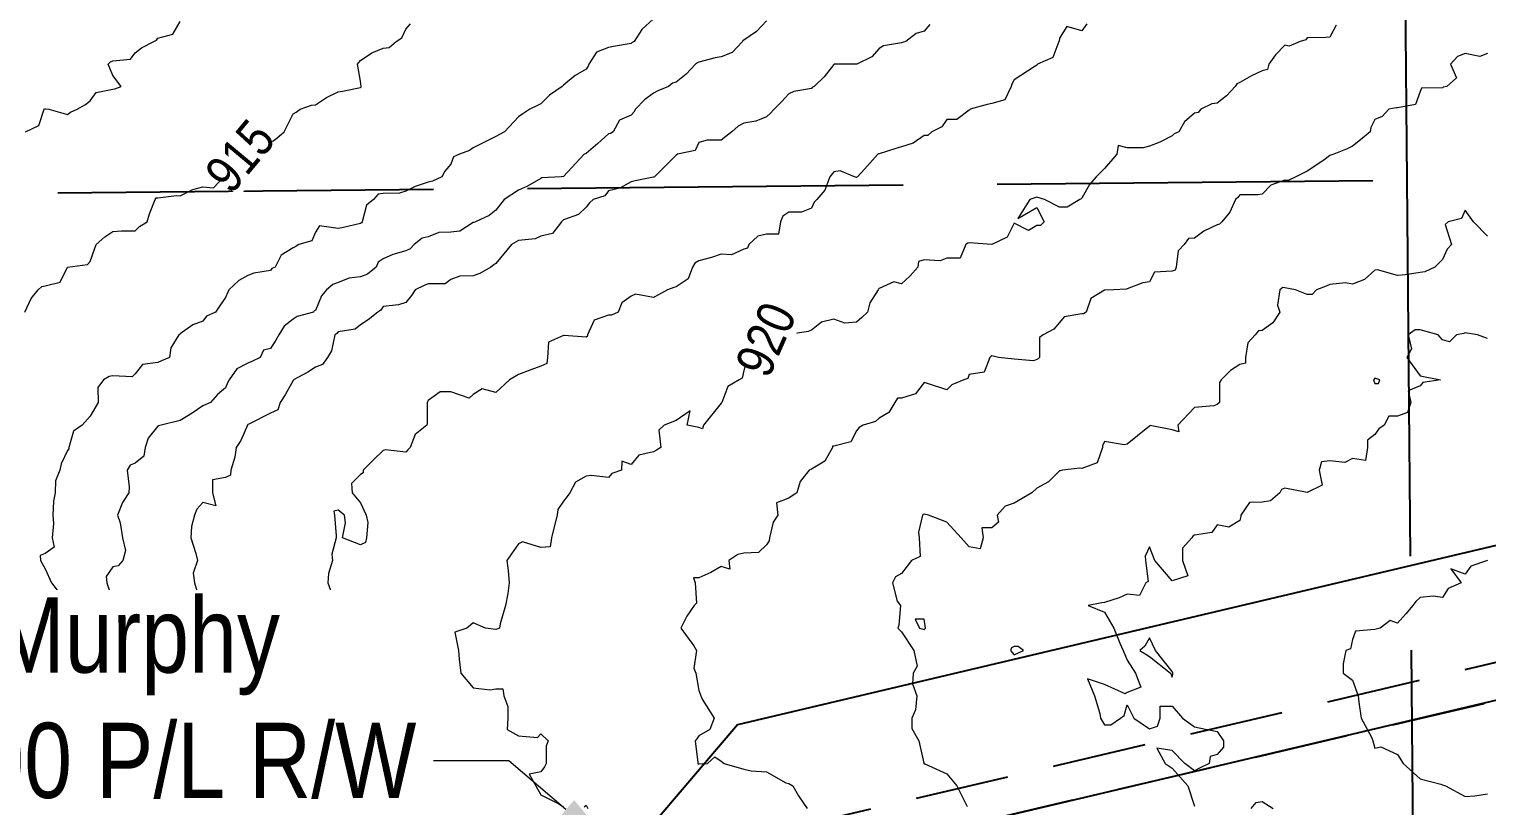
# Model space of a CAD drawing. Extents: x 537850 to 541798, y 6045627 to 6050132.
# Drawn here: x 540507.2 to 540701.2, y 6047520.4 to 6047623.6 of the extents above; entities that cross this region are included whole.
import ezdxf

# ---------------------------------------------------------------- set-up
doc = ezdxf.new("R2010")
doc.units = 0
doc.header["$LTSCALE"] = 5
for name, pattern in [('DASHED2', [9.525, 6.35, -3.175]), ('foc-ACCESSROAD', [3.75, 2.5, -1.25]), ('foc-UNSURVEYED', [12.5, 10, -2.5])]:
    doc.linetypes.add(name, pattern=pattern)
for name, color, linetype in [('C-AR', 13, 'foc-ACCESSROAD'), ('C-RW', 13, 'Continuous'), ('L-USEC', 7, 'foc-UNSURVEYED')]:
    doc.layers.add(name, color=color, linetype=linetype)
doc.layers.add('C-AR-T', color=13, linetype='Continuous', lineweight=9)
doc.layers.add('C-RW-T', color=13, linetype='Continuous', lineweight=9)
doc.layers.add('Contour_Line_Intermediate', color=7, linetype='DASHED2', true_color=0xd9d9d9)
doc.layers.add('Contour_Line_Major', color=7, linetype='Continuous', true_color=0x6b6b6b)
doc.styles.add('80CG', font='ARIALN.TTF', dxfattribs={"height": 10})
doc.styles.get("Standard").update_dxf_attribs({"font": 'ARIALN.TTF'})
doc.dimstyles.new('Compass 5 000', dxfattribs={"dimscale": 5, "dimtxt": 9, "dimasz": 2, "dimexe": 0.2, "dimexo": 0.0625, "dimgap": 0.5, "dimtad": 0, "dimtih": 1, "dimtoh": 1, "dimzin": 0, "dimdsep": 46, "dimtxsty": '80CG', "dimcen": 0.1, "dimse1": 1, "dimse2": 1, "dimclrd": 256, "dimclrt": 256, "dimaunit": 1, "dimadec": 4, "dimazin": 0, "dimtfac": 0.06, "dimtofl": 0, "dimtmove": 0, "dimatfit": 1, "dimfxl": 0.2, "dimtolj": 1, "dimtzin": 0, "dimlwd": -1, "dimarcsym": 0})

# ---------------------------------------------------------------- blocks, each defined once
blk = doc.blocks.new('*D461')
at = {"layer": 'C-AR-T', "transparency": 16777216}
for p, q in [((540723.73, 6047554.72), (540721.43, 6047564.45)), ((540729.48, 6047530.39), (540733.31, 6047514.15)), ((540733.31, 6047514.15), (540743.31, 6047514.15))]:
    blk.add_line(p, q, dxfattribs=at)
for points in [[(540725.35, 6047555.1), (540722.11, 6047554.34), (540726.03, 6047544.99)], [(540731.1, 6047530.77), (540727.85, 6047530.01), (540727.18, 6047540.12)]]:
    blk.add_solid(points, dxfattribs=at)
at = {"layer": 'C-AR-T', "transparency": 16777216, "insert": (540777.58, 6047514.15), "char_height": 10, "attachment_point": 5, "style": '80CG', "bg_fill": 3, "box_fill_scale": 1.1, "bg_fill_color": 256, "bg_fill_true_color": 13158600, "bg_fill_transparency": 0}
blk.add_mtext('\\A1;Murphy\\P5.00 A/R\\PLOC 220512', dxfattribs=at)
blk = doc.blocks.new('*D463')
at = {"layer": 'C-RW-T', "transparency": 16777216}
for p, q in [((540571.01, 6047526.33), (540561.01, 6047526.33)), ((540578.63, 6047519.85), (540571.01, 6047526.33)), ((540609.08, 6047493.91), (540616.69, 6047487.43))]:
    blk.add_line(p, q, dxfattribs=at)
at = {"layer": 'C-RW-T', "linetype": 'ByBlock', "transparency": 16777216}
for points in [[(540579.71, 6047521.12), (540577.54, 6047518.58), (540586.24, 6047513.36)], [(540610.16, 6047495.18), (540608, 6047492.65), (540601.47, 6047500.4)]]:
    blk.add_solid(points, dxfattribs=at)
at = {"layer": 'C-RW-T', "linetype": 'ByBlock', "transparency": 16777216, "insert": (540521.47, 6047526.33), "char_height": 10, "attachment_point": 5, "style": '80CG', "bg_fill": 3, "box_fill_scale": 1.1, "bg_fill_color": 256, "bg_fill_true_color": 13158600, "bg_fill_transparency": 0}
blk.add_mtext('\\A1;Murphy\\P20.00 P/L R/W\\PPLA 210508', dxfattribs=at)

msp = doc.modelspace()

# ---------------------------------------------------------------- linework, layer by layer
at = {"layer": 'C-AR', "flags": 128}
msp.add_lwpolyline([(540790.888, 6047559.553), (540740.373, 6047543.212), (540722.481, 6047539.019), (540692.384, 6047531.966), (540612.358, 6047513.213), (540515.464, 6047399.392), (540511.656, 6047402.634), (540609.616, 6047517.707), (540692.339, 6047537.092), (540722.436, 6047544.145), (540739.03, 6047548.034), (540790.841, 6047564.795)], dxfattribs=at)
at = {"layer": 'Contour_Line_Intermediate', "linetype": 'Continuous', "lineweight": 13, "flags": 128}
for points, elevation in [([(540590.266, 6047624.992), (540588.711, 6047623.578), (540587.716, 6047621.992), (540587.447, 6047621.842), (540587.297, 6047621.71), (540584.95, 6047621.339), (540584.297, 6047621.194), (540582.712, 6047620.577), (540581.655, 6047618.992), (540581.58, 6047618.71), (540581.297, 6047618.322), (540579.836, 6047617.454), (540578.297, 6047616.191), (540578.19, 6047616.099), (540578.099, 6047615.992), (540576.416, 6047614.874), (540575.298, 6047613.695), (540574.819, 6047613.471), (540573.799, 6047612.993), (540572.898, 6047612.392), (540572.298, 6047611.992), (540570.445, 6047609.993), (540569.298, 6047609.372), (540567.713, 6047608.578), (540566.298, 6047607.868), (540565.779, 6047607.512), (540564.446, 6047606.993), (540563.646, 6047606.644), (540563.298, 6047605.692), (540562.526, 6047604.765), (540562.085, 6047603.993), (540560.867, 6047603.425), (540560.298, 6047603.298), (540558.569, 6047602.722), (540557.298, 6047602.086), (540556.45, 6047601.842), (540554.299, 6047601.775), (540553.619, 6047601.673), (540552.995, 6047600.993), (540552.073, 6047600.219), (540551.51, 6047597.993), (540551.419, 6047597.873), (540551.299, 6047597.791), (540549.019, 6047597.273), (540548.299, 6047597.148), (540545.831, 6047597.461), (540545.299, 6047596.658), (540544.787, 6047595.506), (540543.079, 6047594.993), (540542.592, 6047594.701), (540542.299, 6047594.568), (540540.729, 6047593.564), (540539.946, 6047591.994), (540539.497, 6047591.796), (540539.299, 6047591.557), (540537.105, 6047591.188), (540536.299, 6047590.863), (540535.085, 6047590.208), (540533.777, 6047588.994), (540533.628, 6047588.665), (540533.3, 6047587.943), (540532.506, 6047586.787), (540531.962, 6047585.994), (540530.805, 6047585.488), (540530.3, 6047584.824), (540528.98, 6047584.314), (540527.3, 6047583.108), (540527.242, 6047583.052), (540527.109, 6047582.994), (540526.056, 6047581.238), (540525.878, 6047579.994), (540524.78, 6047579.514), (540524.3, 6047579.303), (540522.268, 6047579.027), (540521.3, 6047577.795), (540520.9, 6047577.395), (540518.3, 6047577.548), (540517.844, 6047577.45), (540517.069, 6047576.994), (540516.306, 6047575.989), (540516.36, 6047573.994), (540515.3, 6047572.165), (540514.26, 6047570.995), (540513.102, 6047570.193), (540512.456, 6047567.995), (540512.469, 6047567.826), (540512.301, 6047567.598), (540511.462, 6047565.833), (540511.282, 6047564.995), (540510.704, 6047563.591), (540510.635, 6047561.995), (540510.424, 6047560.872), (540510.329, 6047558.995), (540510.414, 6047557.882), (540510.242, 6047555.995), (540510.52, 6047554.776), (540509.301, 6047553.924), (540508.665, 6047553.631), (540508.706, 6047552.995), (540509.301, 6047551.869), (540510.158, 6047549.996), (540512.301, 6047547.242), (540512.45, 6047546.996), (540512.565, 6047546.731), (540513.078, 6047543.996), (540514.223, 6047542.074), (540514.603, 6047540.996), (540515.3, 6047538.671), (540515.4, 6047537.996), (540515.462, 6047537.835), (540516.94, 6047534.996), (540517.538, 6047532.759), (540517.669, 6047531.996), (540518.3, 6047531.08), (540519.766, 6047530.531), (540521.3, 6047529.526), (540521.85, 6047528.997), (540521.823, 6047528.474), (540521.96, 6047525.997), (540521.884, 6047525.413), (540521.3, 6047524.422), (540520.142, 6047524.155), (540518.653, 6047522.997), (540518.795, 6047522.502), (540518.3, 6047520.527), (540518.281, 6047520.016)], 915.956), ([(540605.296, 6047624.74), (540603.981, 6047623.308), (540602.296, 6047622.182), (540602.177, 6047622.112), (540602.135, 6047621.992), (540600.756, 6047620.532), (540599.296, 6047619.948), (540598.472, 6047619.816), (540596.297, 6047619.249), (540596.137, 6047619.152), (540595.873, 6047618.992), (540594.63, 6047617.659), (540593.297, 6047616.597), (540592.82, 6047616.469), (540592.29, 6047615.992), (540590.864, 6047615.425), (540590.297, 6047615.123), (540589.057, 6047614.233), (540587.891, 6047612.993), (540587.681, 6047612.608), (540587.297, 6047612.217), (540585.74, 6047611.55), (540584.901, 6047609.993), (540584.547, 6047609.743), (540584.297, 6047609.696), (540582.879, 6047608.411), (540581.297, 6047607.088), (540581.22, 6047607.07), (540581.028, 6047606.993), (540578.297, 6047604.059), (540578, 6047603.993), (540575.433, 6047603.858), (540575.298, 6047603.777), (540573.513, 6047602.778), (540572.298, 6047602.237), (540570.4, 6047600.993), (540569.298, 6047599.571), (540568.422, 6047598.869), (540566.591, 6047597.993), (540566.358, 6047597.933), (540566.298, 6047597.915), (540564.522, 6047596.769), (540563.298, 6047596.651), (540561.711, 6047596.58), (540560.298, 6047596.04), (540559.471, 6047595.821), (540558.426, 6047594.993), (540557.877, 6047594.414), (540557.298, 6047594.169), (540555.602, 6047593.69), (540554.299, 6047593.105), (540553.626, 6047592.666), (540553.352, 6047591.994), (540552.218, 6047591.074), (540551.299, 6047590.682), (540549.789, 6047590.504), (540548.299, 6047589.939), (540547.6, 6047589.693), (540546.758, 6047588.994), (540546.105, 6047588.187), (540545.299, 6047586.207), (540545.132, 6047586.161), (540545.006, 6047585.994), (540542.855, 6047585.438), (540542.299, 6047585.052), (540541.132, 6047584.161), (540540.395, 6047582.994), (540540, 6047582.294), (540539.299, 6047581.181), (540538.363, 6047580.931), (540537.93, 6047579.994), (540536.83, 6047579.464), (540536.299, 6047579.209), (540534.805, 6047578.489), (540533.808, 6047576.994), (540533.61, 6047576.684), (540533.3, 6047575.919), (540532.258, 6047575.036), (540531.319, 6047573.994), (540530.3, 6047573.545), (540528.894, 6047572.589), (540527.3, 6047571.602), (540524.749, 6047570.995), (540524.418, 6047570.876), (540524.3, 6047570.863), (540523.028, 6047569.267), (540522.637, 6047567.995), (540522.434, 6047566.861), (540521.3, 6047565.936), (540520.638, 6047565.657), (540520.247, 6047564.995), (540520.506, 6047562.789), (540520.449, 6047561.995), (540519.588, 6047560.708), (540518.946, 6047558.995), (540519.298, 6047557.997), (540519.607, 6047555.995), (540519.998, 6047554.297), (540519.673, 6047552.995), (540519.025, 6047552.271), (540518.3, 6047552.16), (540517.448, 6047550.848), (540517.524, 6047549.996), (540518.3, 6047547.624), (540518.881, 6047546.996), (540520.186, 6047545.11), (540520.743, 6047543.996), (540521.3, 6047543.422), (540522.118, 6047540.996), (540522.747, 6047539.549), (540523.422, 6047537.996), (540524.3, 6047536.644), (540526.061, 6047534.996), (540527.3, 6047533.262), (540527.768, 6047531.996), (540528.354, 6047530.942), (540528.632, 6047528.997), (540529.51, 6047526.786), (540528.967, 6047525.997), (540528.967, 6047524.329), (540529.824, 6047522.997), (540530.3, 6047521.886), (540531.397, 6047519.997)], 916.956), ([(540506.714, 6047609.993), (540508.459, 6047610.834), (540509.19, 6047612.993), (540509.225, 6047613.069), (540509.301, 6047613.056), (540509.791, 6047612.993), (540512.301, 6047612.276), (540512.687, 6047612.607), (540513.556, 6047612.993), (540514.688, 6047613.605), (540515.3, 6047614.084), (540516.087, 6047615.206), (540518.3, 6047615.65), (540518.579, 6047615.714), (540519.408, 6047615.992), (540518.3, 6047617.469), (540517.698, 6047618.992), (540518.025, 6047619.268), (540518.3, 6047619.407), (540520.669, 6047619.623), (540521.3, 6047620.506), (540522.125, 6047621.168), (540523.763, 6047621.992), (540524.135, 6047622.157), (540524.3, 6047622.427), (540526.323, 6047622.969), (540527.3, 6047624.664)], 913.956), ([(540627.053, 6047624.234), (540626.295, 6047623.358), (540625.229, 6047623.059), (540623.863, 6047621.992), (540623.429, 6047621.859), (540623.295, 6047621.803), (540620.886, 6047621.402), (540620.295, 6047621.074), (540619.327, 6047619.961), (540617.339, 6047618.992), (540617.325, 6047618.963), (540617.296, 6047618.962), (540614.326, 6047618.962), (540614.296, 6047618.946), (540613.005, 6047617.283), (540611.664, 6047615.992), (540611.401, 6047615.888), (540611.296, 6047615.762), (540608.961, 6047615.327), (540608.296, 6047615.023), (540607.295, 6047613.993), (540606.323, 6047612.993), (540605.839, 6047612.449), (540605.296, 6047611.966), (540603.893, 6047611.396), (540602.296, 6047611.156), (540601.543, 6047610.745), (540600.697, 6047609.993), (540599.922, 6047609.367), (540599.296, 6047608.861), (540597.428, 6047608.861), (540596.297, 6047608.575), (540595.807, 6047607.483), (540593.488, 6047606.993), (540593.297, 6047606.886), (540590.403, 6047603.993), (540590.337, 6047603.952), (540590.297, 6047603.936), (540587.823, 6047603.467), (540587.297, 6047603.322), (540585.815, 6047602.475), (540584.297, 6047602.138), (540583.818, 6047601.472), (540582.237, 6047600.993), (540581.768, 6047600.522), (540581.297, 6047599.944), (540580.306, 6047598.984), (540578.297, 6047598.284), (540578.162, 6047598.129), (540578.044, 6047597.993), (540576.823, 6047596.467), (540575.298, 6047596.121), (540574.523, 6047595.768), (540572.298, 6047595.538), (540571.371, 6047594.993), (540569.298, 6047592.469), (540569.009, 6047592.283), (540568.632, 6047591.994), (540567.157, 6047591.134), (540566.298, 6047590.836), (540564.488, 6047590.804), (540563.298, 6047590.367), (540562.535, 6047589.757), (540560.298, 6047589.757), (540559.756, 6047589.536), (540558.579, 6047588.994), (540558.067, 6047588.225), (540557.298, 6047587.286), (540556.336, 6047586.957), (540554.299, 6047586.758), (540554.009, 6047586.284), (540553.598, 6047585.994), (540552.304, 6047584.989), (540551.299, 6047584.318), (540550.559, 6047583.734), (540548.299, 6047583.378), (540548.112, 6047583.18), (540547.844, 6047582.994), (540547.444, 6047580.849), (540546.893, 6047579.994), (540546.231, 6047579.062), (540545.299, 6047578.694), (540544.257, 6047578.036), (540542.363, 6047576.994), (540542.353, 6047576.941), (540542.299, 6047576.917), (540541.27, 6047575.023), (540540.589, 6047573.994), (540540.276, 6047573.017), (540539.299, 6047572.554), (540536.419, 6047571.114), (540536.299, 6047571.05), (540536.247, 6047570.995), (540535.35, 6047568.944), (540534.74, 6047567.995), (540534.572, 6047566.722), (540534.018, 6047564.995), (540533.963, 6047564.331), (540533.3, 6047564.037), (540531.571, 6047563.724), (540531.571, 6047561.995), (540532.04, 6047560.255), (540530.3, 6047560.714), (540529.496, 6047559.799), (540529.167, 6047558.995), (540528.794, 6047557.501), (540528.715, 6047555.995), (540529.367, 6047553.928), (540529.587, 6047552.995), (540529.005, 6047551.29), (540529.206, 6047549.996), (540530.009, 6047547.286), (540530.024, 6047546.996), (540529.894, 6047544.402), (540529.798, 6047543.996), (540530.3, 6047541.918), (540531.186, 6047540.996), (540531.458, 6047539.838), (540532.65, 6047537.996), (540533.3, 6047537.614), (540535.262, 6047534.996), (540535.589, 6047532.707), (540535.718, 6047531.996), (540536.299, 6047531.197), (540538.814, 6047528.997), (540539.299, 6047526.49), (540539.359, 6047525.997), (540542.299, 6047523.47), (540543.068, 6047522.997), (540545.299, 6047520.766), (540546.032, 6047519.997)], 917.956), ([(540647.936, 6047624.35), (540647.294, 6047623.417), (540645.284, 6047624.002), (540644.294, 6047622.417), (540644.246, 6047622.041), (540644.243, 6047621.992), (540643.42, 6047619.867), (540641.402, 6047618.992), (540641.368, 6047618.919), (540641.294, 6047618.853), (540640.946, 6047618.644), (540638.295, 6047616.876), (540637.969, 6047616.318), (540637.896, 6047615.992), (540637.055, 6047614.232), (540635.295, 6047613.738), (540634.671, 6047613.616), (540632.437, 6047612.993), (540632.366, 6047612.922), (540632.295, 6047612.851), (540630.662, 6047611.626), (540629.295, 6047611.626), (540628.653, 6047610.634), (540627.33, 6047609.993), (540626.785, 6047609.503), (540626.295, 6047609.51), (540624.833, 6047608.455), (540623.295, 6047607.989), (540622.531, 6047607.757), (540620.295, 6047607.078), (540620.233, 6047607.055), (540620.113, 6047606.993), (540618.338, 6047605.035), (540617.407, 6047603.993), (540617.336, 6047603.953), (540617.296, 6047603.918), (540617.045, 6047603.993), (540615.121, 6047604.818), (540614.296, 6047604.68), (540613.766, 6047603.993), (540613.078, 6047602.21), (540612.025, 6047600.993), (540611.649, 6047600.64), (540611.296, 6047599.846), (540609.98, 6047599.309), (540608.296, 6047599.309), (540607.511, 6047598.778), (540607.161, 6047597.993), (540606.895, 6047596.395), (540605.296, 6047596.395), (540604.169, 6047596.12), (540602.964, 6047594.993), (540602.788, 6047594.502), (540602.296, 6047594.37), (540600.651, 6047593.639), (540599.296, 6047593.736), (540598.013, 6047593.277), (540596.297, 6047592.819), (540595.786, 6047592.504), (540595.484, 6047591.994), (540594.871, 6047590.419), (540593.297, 6047589.363), (540592.998, 6047589.293), (540592.125, 6047588.994), (540590.962, 6047588.329), (540590.297, 6047587.949), (540587.89, 6047588.401), (540587.297, 6047588.152), (540586.064, 6047587.227), (540585.571, 6047585.994), (540584.672, 6047585.619), (540584.297, 6047585.619), (540582.358, 6047584.934), (540581.511, 6047582.994), (540581.487, 6047582.804), (540581.297, 6047582.683), (540578.384, 6047582.907), (540578.297, 6047582.914), (540576.29, 6047582.002), (540576.156, 6047579.994), (540576.102, 6047579.19), (540575.298, 6047578.824), (540573.956, 6047578.336), (540572.298, 6047577.733), (540571.102, 6047576.994), (540569.298, 6047575.299), (540567.495, 6047575.797), (540566.298, 6047575.055), (540565.736, 6047574.556), (540563.298, 6047575.422), (540561.871, 6047575.422), (540560.298, 6047574.268), (540560.202, 6047574.091), (540560.149, 6047573.994), (540560.149, 6047571.144), (540560.112, 6047570.995), (540558.549, 6047569.744), (540557.876, 6047567.995), (540557.592, 6047567.701), (540557.298, 6047567.396), (540554.594, 6047567.699), (540554.299, 6047567.592), (540552.987, 6047566.307), (540551.649, 6047564.995), (540551.649, 6047564.645), (540551.299, 6047564.435), (540550.078, 6047563.215), (540550.189, 6047561.995), (540551.299, 6047560.652), (540552.015, 6047558.995), (540552.239, 6047558.054), (540552.102, 6047555.995), (540551.933, 6047555.361), (540551.299, 6047555.069), (540548.889, 6047555.995), (540549.291, 6047558.003), (540549.149, 6047558.995), (540548.299, 6047559.662), (540547.752, 6047559.542), (540547.815, 6047558.995), (540548.038, 6047556.256), (540548.038, 6047555.995), (540547.463, 6047553.832), (540547.565, 6047552.995), (540547.044, 6047551.25), (540546.924, 6047549.996), (540547.848, 6047547.447), (540547.808, 6047546.996), (540547.605, 6047544.69), (540547.657, 6047543.996), (540548.299, 6047542.28), (540549.577, 6047540.996), (540551.299, 6047538.127), (540551.323, 6047537.996), (540551.343, 6047537.952), (540552.29, 6047534.996), (540552.731, 6047533.564), (540552.282, 6047531.996), (540551.872, 6047531.423), (540552.479, 6047528.997), (540554.006, 6047526.289), (540551.299, 6047526.289), (540551.113, 6047526.183), (540551.129, 6047525.997), (540551.299, 6047525.904), (540551.707, 6047525.589), (540554.299, 6047525.589), (540554.69, 6047525.605), (540557.298, 6047524.509), (540558.271, 6047522.997), (540558.433, 6047521.862), (540559.469, 6047519.997)], 918.956), ([(540701.292, 6047620.409), (540700.267, 6047620.017), (540698.292, 6047620.39), (540697.293, 6047619.991), (540696.347, 6047618.992), (540697.138, 6047617.146), (540695.841, 6047615.992), (540695.379, 6047615.906), (540695.292, 6047615.825), (540692.509, 6047615.775), (540692.292, 6047615.352), (540691.681, 6047613.603), (540689.292, 6047613.177), (540689.096, 6047613.189), (540688.137, 6047612.993), (540687.264, 6047612.021), (540686.292, 6047611.627), (540685.735, 6047610.55), (540685.646, 6047609.993), (540684.357, 6047608.928), (540683.292, 6047608.06), (540682.583, 6047607.702), (540680.824, 6047606.993), (540680.293, 6047606.835), (540679.508, 6047606.208), (540677.293, 6047604.758), (540675.764, 6047603.993), (540674.757, 6047603.528), (540674.293, 6047603.569), (540672.416, 6047602.87), (540671.293, 6047601.704), (540670.702, 6047601.584), (540668.293, 6047601.593), (540668.024, 6047601.262), (540667.743, 6047600.993), (540666.987, 6047599.299), (540665.907, 6047597.993), (540665.601, 6047597.685), (540665.293, 6047597.602), (540663.523, 6047596.764), (540662.293, 6047595.841), (540661.478, 6047595.809), (540660.886, 6047594.993), (540660.117, 6047594.17), (540659.856, 6047591.994), (540659.686, 6047591.601), (540659.294, 6047591.453), (540656.969, 6047591.319), (540656.294, 6047590.036), (540655.393, 6047589.894), (540653.294, 6047589.102), (540653.232, 6047589.055), (540651.511, 6047588.994), (540650.348, 6047588.94), (540650.294, 6047588.915), (540648.468, 6047587.819), (540647.86, 6047585.994), (540647.492, 6047585.796), (540647.294, 6047585.796), (540644.909, 6047585.379), (540644.294, 6047584.641), (540643.555, 6047583.733), (540642.134, 6047582.994), (540641.64, 6047582.648), (540641.64, 6047579.994), (540641.484, 6047579.805), (540641.294, 6047579.727), (540640.843, 6047579.543), (540638.295, 6047579.755), (540636.17, 6047579.994), (540635.295, 6047580.191), (540635.163, 6047580.125), (540635.058, 6047579.994), (540634.268, 6047578.021), (540632.295, 6047577.692), (540632.105, 6047577.184), (540631.598, 6047576.994), (540629.964, 6047576.325), (540629.295, 6047575.697), (540626.76, 6047576.529), (540626.295, 6047576.628), (540625.161, 6047575.129), (540623.295, 6047574.549), (540622.741, 6047574.549), (540622.404, 6047573.994), (540621.613, 6047572.677), (540620.295, 6047571.886), (540619.832, 6047571.458), (540618.196, 6047570.995), (540617.636, 6047570.654), (540617.296, 6047570.229), (540616.551, 6047568.739), (540614.296, 6047568.175), (540614.121, 6047568.169), (540614.106, 6047567.995), (540613.09, 6047566.2), (540611.296, 6047565.135), (540611.204, 6047565.086), (540610.981, 6047564.995), (540609.788, 6047563.503), (540609.357, 6047561.995), (540608.722, 6047561.569), (540608.296, 6047561.282), (540606.644, 6047560.647), (540606.807, 6047558.995), (540606.192, 6047558.1), (540605.714, 6047555.995), (540605.679, 6047555.613), (540605.296, 6047555.077), (540604.251, 6047554.041), (540602.296, 6047553.947), (540601.511, 6047553.781), (540600.288, 6047552.995), (540600.455, 6047551.837), (540599.296, 6047552.161), (540597.909, 6047551.383), (540596.297, 6047550.695), (540595.616, 6047550.676), (540595.837, 6047549.996), (540595.988, 6047547.304), (540595.707, 6047546.996), (540594.729, 6047545.563), (540593.929, 6047543.996), (540595.663, 6047541.63), (540596.02, 6047540.996), (540595.631, 6047538.662), (540595.908, 6047537.996), (540596.297, 6047535.69), (540596.577, 6047534.996), (540596.763, 6047534.529), (540598.347, 6047531.996), (540597.788, 6047530.505), (540596.297, 6047529.653), (540596.039, 6047529.254), (540595.829, 6047528.997), (540596.164, 6047526.13), (540596.186, 6047525.997), (540596.297, 6047525.92), (540596.343, 6047525.951), (540597.449, 6047525.997), (540598.436, 6047526.857), (540599.296, 6047526.297), (540599.666, 6047525.997), (540602.296, 6047525.223), (540603.29, 6047525.003), (540605.296, 6047524.895), (540607.867, 6047523.426), (540608.296, 6047523.318), (540608.811, 6047522.997), (540609.583, 6047521.71), (540610.725, 6047519.997)], 920.956), ([(540701.292, 6047596.109), (540699.41, 6047597.993), (540698.292, 6047599.569), (540697.817, 6047598.467), (540696.022, 6047597.993), (540695.622, 6047597.663), (540696.487, 6047594.993), (540695.89, 6047594.395), (540695.292, 6047593.023), (540694.776, 6047592.509), (540694.284, 6047591.994), (540692.93, 6047591.355), (540692.292, 6047591.297), (540690.329, 6047590.956), (540689.292, 6047590.883), (540686.64, 6047591.645), (540686.292, 6047591.571), (540684.92, 6047590.366), (540683.292, 6047589.714), (540682.374, 6047589.912), (540680.293, 6047589.681), (540679.819, 6047589.467), (540678.532, 6047588.994), (540677.948, 6047588.339), (540677.293, 6047588.345), (540675.726, 6047588.994), (540674.293, 6047589.243), (540674.022, 6047589.264), (540673.624, 6047588.994), (540673.334, 6047586.953), (540673.644, 6047585.994), (540672.688, 6047584.598), (540671.293, 6047583.548), (540670.784, 6047583.502), (540670.329, 6047582.994), (540669.365, 6047581.922), (540669.076, 6047579.994), (540669.053, 6047579.234), (540668.293, 6047579.026), (540667.062, 6047578.226), (540665.844, 6047576.994), (540665.617, 6047576.671), (540665.614, 6047573.994), (540665.293, 6047573.746), (540664.842, 6047573.543), (540662.293, 6047573.331), (540660.067, 6047570.995), (540660.213, 6047570.075), (540659.294, 6047570.345), (540656.355, 6047570.933), (540656.294, 6047570.846), (540654.71, 6047569.579), (540653.294, 6047568.447), (540652.906, 6047568.382), (540650.294, 6047568.816), (540650.044, 6047568.245), (540650.033, 6047567.995), (540649.316, 6047565.973), (540647.294, 6047565.231), (540647.02, 6047565.269), (540644.724, 6047564.995), (540644.38, 6047564.909), (540644.294, 6047564.909), (540642.839, 6047563.45), (540641.294, 6047562.616), (540640.622, 6047561.995), (540638.295, 6047560.6), (540637.085, 6047560.204), (540636.008, 6047558.995), (540636.202, 6047558.088), (540635.295, 6047557.324), (540633.966, 6047557.324), (540634.156, 6047555.995), (540633.742, 6047554.548), (540632.295, 6047554.811), (540631.209, 6047555.995), (540629.295, 6047558.084), (540626.874, 6047558.995), (540626.295, 6047559.163), (540626.171, 6047559.119), (540626.095, 6047558.995), (540625.535, 6047556.755), (540625.625, 6047555.995), (540625.77, 6047553.52), (540624.616, 6047552.995), (540624.046, 6047552.245), (540623.295, 6047551.258), (540622.468, 6047550.822), (540622.096, 6047549.996), (540622.697, 6047547.594), (540623.146, 6047546.996), (540622.926, 6047544.365), (540622.816, 6047543.996), (540623.295, 6047543.474), (540624.921, 6047540.996), (540625.365, 6047538.926), (540624.833, 6047537.996), (540624.73, 6047536.561), (540625.317, 6047534.996), (540625.161, 6047533.13), (540624.657, 6047531.996), (540624.657, 6047530.634), (540625.593, 6047528.997), (540626.271, 6047526.021), (540626.273, 6047525.997), (540626.295, 6047525.964), (540626.366, 6047525.926), (540629.295, 6047524.634), (540630.659, 6047522.997), (540632.023, 6047520.269)], 921.956), ([(540701.292, 6047582.484), (540699.935, 6047582.994), (540698.292, 6047583.244), (540698.125, 6047583.161), (540697.148, 6047582.994), (540696.222, 6047582.063), (540695.292, 6047582.323), (540694.718, 6047582.994), (540692.292, 6047583.663), (540691.651, 6047583.635), (540690.716, 6047582.994), (540691.177, 6047581.109), (540690.515, 6047579.994), (540692.292, 6047577.549), (540694.998, 6047576.994), (540692.655, 6047576.631), (540692.292, 6047576.208), (540690.729, 6047575.557), (540691.065, 6047573.994), (540690.632, 6047572.655), (540689.292, 6047572.163), (540688.123, 6047572.163), (540687.539, 6047570.995), (540686.791, 6047570.496), (540686.292, 6047569.747), (540685.312, 6047568.975), (540685.312, 6047567.995), (540685.015, 6047566.273), (540683.292, 6047566.534), (540682.271, 6047566.017), (540680.293, 6047566.251), (540679.17, 6047566.118), (540678.879, 6047564.995), (540679.276, 6047563.012), (540677.293, 6047562.021), (540677.273, 6047562.015), (540674.293, 6047562.591), (540673.863, 6047562.425), (540673.647, 6047561.995), (540672.391, 6047560.897), (540671.293, 6047560.752), (540669.61, 6047560.678), (540668.44, 6047558.995), (540668.452, 6047558.837), (540668.293, 6047558.308), (540666.854, 6047557.434), (540665.293, 6047557.741), (540664.595, 6047556.693), (540662.293, 6047556.34), (540662.051, 6047556.237), (540661.903, 6047555.995), (540660.689, 6047554.6), (540660.689, 6047552.995), (540661.368, 6047550.92), (540659.294, 6047550.27), (540656.988, 6047552.995), (540656.294, 6047554.801), (540655.73, 6047553.56), (540655.763, 6047552.995), (540656.093, 6047550.196), (540655.792, 6047549.996), (540654.96, 6047548.33), (540653.294, 6047548.496), (540652.263, 6047548.027), (540650.294, 6047547.392), (540649.931, 6047547.359), (540648.117, 6047546.996), (540650.294, 6047546.124), (540651.539, 6047543.996), (540652.318, 6047541.972), (540652.791, 6047540.996), (540653.294, 6047539.712), (540654.438, 6047537.996), (540655.155, 6047536.135), (540653.294, 6047535.442), (540653.049, 6047535.241), (540650.294, 6047536.486), (540648.052, 6047537.238), (540648.962, 6047534.996), (540649.677, 6047532.614), (540649.754, 6047531.996), (540650.294, 6047531.133), (540651.152, 6047531.139), (540652.414, 6047531.996), (540652.938, 6047532.353), (540653.294, 6047533.794), (540654.192, 6047531.996), (540656.294, 6047530.596), (540657.344, 6047530.946), (540657.694, 6047531.996), (540657.694, 6047533.596), (540659.294, 6047533.596), (540660.662, 6047531.996), (540662.293, 6047530.852), (540663.724, 6047530.566), (540665.293, 6047530.252), (540666.117, 6047528.997), (540666.116, 6047528.174), (540665.293, 6047527.202), (540664.355, 6047526.935), (540664.238, 6047525.997), (540662.942, 6047525.348), (540662.293, 6047525.024), (540660.998, 6047525.997), (540659.294, 6047527.7), (540657.25, 6047528.04), (540658.362, 6047525.997), (540659.294, 6047525.356), (540661.392, 6047522.997), (540662.293, 6047520.293)], 922.956), ([(540701.292, 6047552.979), (540699.043, 6047552.244), (540698.292, 6047551.148), (540696.402, 6047551.885), (540697.755, 6047549.996), (540696.044, 6047549.243), (540695.292, 6047548.061), (540694.049, 6047548.238), (540692.292, 6047548.078), (540691.742, 6047547.546), (540691.351, 6047546.996), (540690.394, 6047545.894), (540689.292, 6047544.627), (540688.3, 6047544.987), (540686.979, 6047543.996), (540686.436, 6047543.852), (540686.292, 6047543.796), (540683.707, 6047543.581), (540683.292, 6047542.464), (540683.046, 6047541.242), (540682.405, 6047540.996), (540682.053, 6047539.235), (540682.053, 6047537.996), (540683.292, 6047537.066), (540684.076, 6047534.996), (540684.158, 6047534.131), (540684.447, 6047531.996), (540685.819, 6047529.47), (540686.028, 6047528.997), (540686.292, 6047528.041), (540687.089, 6047528.2), (540689.292, 6047527.2), (540690.055, 6047525.997), (540692.292, 6047523.951), (540695.069, 6047523.22), (540695.292, 6047523.153), (540695.682, 6047522.997), (540698.292, 6047521.605), (540699.591, 6047521.698), (540701.292, 6047521.949)], 923.956), ([(540669.819, 6047519.997), (540670.474, 6047520.816), (540671.293, 6047520.918), (540672.767, 6047519.997)], 922.956)]:
    msp.add_lwpolyline(points, dxfattribs=dict(at, elevation=elevation))
for points, elevation in [([(540686.755, 6047576.531), (540686.961, 6047576.994), (540686.292, 6047577.233), (540686.202, 6047577.085), (540686.094, 6047576.994), (540686.292, 6047576.531), (540686.755, 6047576.531)], 922.956), ([(540626.391, 6047543.9), (540626.492, 6047543.996), (540626.295, 6047545.198), (540625.093, 6047545.198), (540625.695, 6047543.996), (540626.295, 6047543.82), (540626.391, 6047543.9)], 921.956), ([(540638.825, 6047541.526), (540638.295, 6047541.526), (540637.938, 6047541.353), (540637.779, 6047540.996), (540638.295, 6047540.42), (540639.528, 6047540.996), (540638.825, 6047541.526)], 922.956), ([(540659.412, 6047537.996), (540659.294, 6047538.211), (540657.067, 6047540.996), (540656.294, 6047542.682), (540655.679, 6047541.61), (540655.006, 6047540.996), (540656.294, 6047540.223), (540659.078, 6047537.996), (540659.294, 6047537.486), (540659.413, 6047537.876), (540659.412, 6047537.996)], 922.956)]:
    msp.add_lwpolyline(points, close=True, dxfattribs=dict(at, elevation=elevation))
at = {"layer": 'Contour_Line_Major', "linetype": 'Continuous', "lineweight": 15, "flags": 128}
for points, elevation in [([(540506.606, 6047585.994), (540507.465, 6047587.829), (540508.404, 6047588.994), (540508.885, 6047589.41), (540509.301, 6047589.493), (540511.291, 6047590.003), (540512.301, 6047591.994), (540514.968, 6047592.326), (540515.3, 6047592.742), (540515.898, 6047594.395), (540516.115, 6047594.993), (540517.253, 6047596.041), (540518.3, 6047596.718), (540519.49, 6047596.803), (540521.3, 6047596.803), (540521.888, 6047597.405), (540522.874, 6047597.993), (540523.213, 6047599.081), (540523.956, 6047600.993), (540524.103, 6047601.19), (540524.3, 6047601.21), (540526.79, 6047601.503), (540527.3, 6047601.477), (540528.977, 6047602.316), (540530.3, 6047602.647), (540531.736, 6047602.557), (540533.11, 6047603.993), (540533.11, 6047604.182), (540533.3, 6047604.429), (540534.465, 6047605.828), (540535.436, 6047606.993), (540536.027, 6047607.265), (540536.299, 6047607.462), (540537.939, 6047608.353), (540539.299, 6047608.534), (540540.164, 6047609.128), (540541.118, 6047609.993), (540541.51, 6047610.782), (540542.299, 6047612.368), (540542.715, 6047612.576), (540543.235, 6047612.993), (540544.748, 6047613.544), (540545.299, 6047613.583), (540546.764, 6047614.527), (540548.299, 6047615.308), (540548.904, 6047615.388), (540551.299, 6047615.893), (540551.373, 6047615.919), (540551.378, 6047615.992), (540551.299, 6047616.701), (540550.882, 6047618.992), (540551.08, 6047619.211), (540551.299, 6047619.451), (540552.794, 6047620.497), (540554.299, 6047621.124), (540555.098, 6047621.193), (540556.024, 6047621.992), (540556.788, 6047622.503), (540557.298, 6047623.632), (540557.957, 6047624.333)], 914.956), ([(540681.115, 6047624.17), (540680.293, 6047622.566), (540679.753, 6047622.532), (540677.293, 6047622.481), (540677.088, 6047622.197), (540676.36, 6047621.992), (540674.897, 6047621.388), (540674.293, 6047621.514), (540673.045, 6047620.24), (540672.15, 6047618.992), (540671.997, 6047618.289), (540671.293, 6047618.112), (540669.842, 6047617.443), (540668.293, 6047616.54), (540667.927, 6047616.358), (540667.667, 6047615.992), (540666.532, 6047614.753), (540665.293, 6047613.812), (540664.602, 6047613.683), (540663.099, 6047612.993), (540662.754, 6047612.532), (540662.293, 6047612.456), (540660.96, 6047611.326), (540660.209, 6047609.993), (540659.58, 6047609.706), (540659.294, 6047609.438), (540657.677, 6047608.609), (540656.294, 6047608.065), (540655.426, 6047607.86), (540653.294, 6047607.86), (540652.114, 6047608.172), (540651.954, 6047606.993), (540650.294, 6047605.118), (540649.169, 6047603.993), (540648.287, 6047603), (540647.294, 6047601.181), (540647.2, 6047601.087), (540647.013, 6047600.993), (540645.335, 6047599.953), (540644.294, 6047599.953), (540642.303, 6047600.993), (540641.294, 6047601.299), (540640.376, 6047600.993), (540638.751, 6047598.45), (540641.294, 6047599.926), (540642.278, 6047597.993), (540641.766, 6047597.521), (540641.294, 6047597.518), (540640.185, 6047596.883), (540638.295, 6047597.828), (540637.33, 6047595.958), (540635.295, 6047595), (540635.288, 6047595), (540632.295, 6047595.214), (540632.089, 6047595.199), (540631.854, 6047594.993), (540631.086, 6047593.202), (540629.295, 6047593.202), (540628.447, 6047592.842), (540626.295, 6047592.95), (540625.54, 6047592.749), (540625.451, 6047591.994), (540624.453, 6047590.836), (540623.295, 6047589.792), (540622.244, 6047590.045), (540620.295, 6047589.143), (540620.225, 6047589.064), (540620.161, 6047588.994), (540619.06, 6047587.229), (540618.766, 6047585.994), (540618.007, 6047585.283), (540617.296, 6047584.657), (540615.744, 6047584.545), (540614.296, 6047585.052), (540612.638, 6047584.652), (540611.296, 6047583.619), (540610.841, 6047583.449), (540608.296, 6047583.048), (540608.249, 6047583.041), (540607.263, 6047582.994), (540605.69, 6047582.6), (540605.296, 6047582.502), (540604.529, 6047580.761), (540603.321, 6047579.994), (540602.666, 6047579.624), (540602.296, 6047578.258), (540602.059, 6047577.231), (540601.665, 6047576.994), (540600.16, 6047576.13), (540599.368, 6047573.994), (540599.296, 6047573.899), (540596.92, 6047570.995), (540596.786, 6047570.505), (540596.297, 6047570.683), (540594.753, 6047570.995), (540595.177, 6047572.875), (540593.297, 6047571.583), (540591.679, 6047570.995), (540590.988, 6047570.303), (540591.245, 6047567.995), (540590.658, 6047567.634), (540590.297, 6047567.412), (540588.32, 6047566.971), (540587.297, 6047565.767), (540586.081, 6047566.211), (540586.026, 6047564.995), (540584.752, 6047564.54), (540584.297, 6047564.035), (540582.002, 6047564.29), (540581.297, 6047564.189), (540579.916, 6047563.376), (540579.139, 6047561.995), (540578.782, 6047561.511), (540578.297, 6047560.879), (540577.541, 6047559.751), (540577.455, 6047558.995), (540577.024, 6047557.269), (540576.706, 6047555.995), (540576.505, 6047554.788), (540575.298, 6047554.695), (540572.842, 6047555.451), (540572.298, 6047555.179), (540570.77, 6047552.995), (540570.951, 6047551.649), (540571.064, 6047549.996), (540570.912, 6047548.61), (540570.593, 6047546.996), (540569.872, 6047544.57), (540569.801, 6047543.996), (540569.298, 6047543.819), (540567.937, 6047543.996), (540566.298, 6047544.698), (540565.911, 6047544.383), (540565.437, 6047543.996), (540563.834, 6047543.46), (540564.304, 6047540.996), (540564.424, 6047539.87), (540564.623, 6047537.996), (540566.298, 6047536.045), (540568.525, 6047535.769), (540569.298, 6047535.896), (540570.21, 6047535.908), (540570.348, 6047534.996), (540570.89, 6047533.589), (540570.89, 6047531.996), (540570.822, 6047530.521), (540572.298, 6047529.661), (540574.828, 6047529.466), (540575.298, 6047529.935), (540576.236, 6047528.997), (540575.998, 6047528.296), (540575.989, 6047525.997), (540575.758, 6047525.536), (540575.298, 6047524.891), (540573.718, 6047524.576), (540574.621, 6047522.997), (540575.298, 6047521.813), (540577.666, 6047520.629), (540578.297, 6047520.227)], 919.956), ([(540581.05, 6047520.244), (540581.297, 6047520.453), (540581.546, 6047519.997)], 919.956)]:
    msp.add_lwpolyline(points, dxfattribs=dict(at, elevation=elevation))
at = {"layer": 'L-USEC'}
for p, q in [((540689.647, 6047703.498), (540690.542, 6047603.553)), ((539886.039, 6047596.06), (540690.542, 6047603.553)), ((540690.542, 6047603.553), (540697.744, 6046799.336))]:
    msp.add_line(p, q, dxfattribs=at)

# ---------------------------------------------------------------- next in the draw order: texts
at = {"layer": 'Contour_Line_Major', "color": 251, "linetype": 'Continuous', "lineweight": -3, "true_color": 0x6b6b6b, "char_height": 4.99976, "attachment_point": 5, "bg_fill": 3, "box_fill_scale": 1.181818, "bg_fill_color": 256, "bg_fill_true_color": 13158600, "bg_fill_transparency": 0}
for s, insert, width, rotation in [('{\\C256;915}', (540535.249, 6047606.768, 914.956), 6.61278, 50.18296), ('{\\C256;920}', (540605.244, 6047582.384, 919.956), 7.1418, 66.21824)]:
    msp.add_mtext(s, dxfattribs=dict(at, insert=insert, width=width, rotation=rotation))

# ---------------------------------------------------------------- next in the draw order: linework, layer by layer
at = {"layer": 'C-RW'}
msp.add_lwpolyline([(540790.888, 6047580.748), (540735.082, 6047562.693), (540601.449, 6047531.116), (540506.218, 6047419.329), (540290.448, 6047417.1), (540291.068, 6047357.836), (540311.057, 6047358.043), (540310.646, 6047397.318), (540515.53, 6047399.435), (540612.419, 6047513.168), (540740.466, 6047543.425), (540790.888, 6047559.738)], dxfattribs=at)

# ---------------------------------------------------------------- next in the draw order: dimensions: what is measured, and where the dimension line sits
at = {"layer": 'C-AR-T'}
dim = msp.add_linear_dim(base=(540726.027, 6047544.987), p1=(540659.972, 6047524.248), p2=(540658.823, 6047529.114), angle=103.28896, text='Murphy\\P5.00 A/R\\PLOC 220512', dimstyle='Compass 5 000', override={"dimtfill": 1}, dxfattribs=at)
dim.commit()
dim.dimension.update_dxf_attribs({"geometry": '*D461', "text_midpoint": (540777.58, 6047514.155), "dimtype": 161})
at = {"layer": 'C-RW-T', "linetype": 'ByBlock'}
dim = msp.add_linear_dim(base=(540586.239, 6047513.364), p1=(540591.152, 6047488.284), p2=(540575.925, 6047501.25), angle=139.58659, text='Murphy\\P20.00 P/L R/W\\PPLA 210508', dimstyle='Compass 5 000', override={"dimtfill": 1}, dxfattribs=at)
dim.commit()
dim.dimension.update_dxf_attribs({"geometry": '*D463', "text_midpoint": (540521.472, 6047526.33), "dimtype": 161})

doc.saveas('drawing.dxf')
